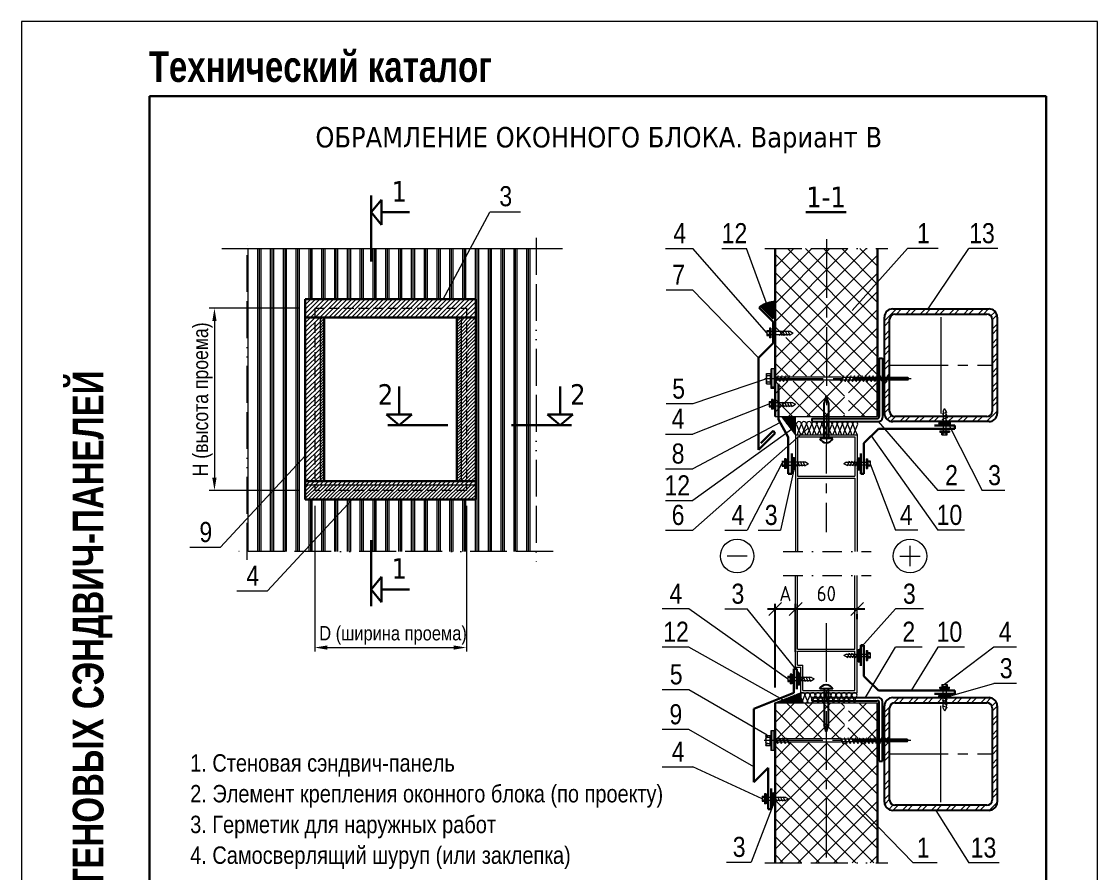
# Model space of a CAD drawing. Extents: x 5821 to 16321, y -13531 to 5774.
# Drawn here: x 12121 to 13171, y 2716 to 3546 of the extents above; entities that cross this region are included whole.
import ezdxf
from ezdxf.enums import TextEntityAlignment as Align

# ---------------------------------------------------------------- set-up
doc = ezdxf.new("R2010")
doc.units = 0
doc.header["$LTSCALE"] = 3
for name, pattern in [('ACAD_ISO13W100', [36, 12, -3, 12, -3, 0, -3, 0, -3]), ('CENTER2', [28.575, 19.05, -3.175, 3.175, -3.175]), ('DASHDOT2', [12.7, 6.35, -3.175, 0, -3.175]), ('HIDDEN2', [4.7625, 3.175, -1.5875])]:
    doc.linetypes.add(name, pattern=pattern)
doc.layers.get('0').update_dxf_attribs({"linetype": 'CONTINUOUS', "lineweight": 30})
doc.layers.get('DEFPOINTS').update_dxf_attribs({"linetype": 'CONTINUOUS'})
for name, color, linetype, lineweight in [('new_fill', 8, 'CONTINUOUS', 13), ('OKNO', 254, 'CONTINUOUS', 13), ('RAZMER', 7, 'CONTINUOUS', 9), ('Нащельники', 1, 'CONTINUOUS', 30), ('Саморезы', 7, 'CONTINUOUS', 13)]:
    doc.layers.add(name, color=color, linetype=linetype, lineweight=lineweight)
doc.layers.add('Прогон', color=7, linetype='CONTINUOUS')
doc.styles.add('ROMANS', font='romans.shx', dxfattribs={"width": 0.85})
doc.styles.get("Standard").update_dxf_attribs({"font": 'TAHOMA.TTF'})
doc.styles.add('style1', font='ARIALN.TTF')
doc.styles.add('style2', font='impact.TTF')
doc.dimstyles.new('10', dxfattribs={"dimscale": 5, "dimtxt": 3, "dimasz": 2.5, "dimexe": 1, "dimexo": 3, "dimgap": 0, "dimtad": 0, "dimdec": 0, "dimlfac": 2, "dimzin": 9, "dimdsep": 46, "dimtxsty": 'ROMANS', "dimblk": 'OBLIQUE', "dimcen": -3, "dimdle": 1.5, "dimclrd": 256, "dimclre": 256, "dimclrt": 256, "dimadec": 0, "dimazin": 0, "dimtfac": 1, "dimtdec": 0, "dimtofl": 0, "dimtmove": 2, "dimatfit": 3, "dimfxl": 0, "dimtvp": 1, "dimtolj": 1, "dimtzin": 9, "dimarcsym": 0})
pattern_1 = [(0, (8231.1313, -631.5758), (0, 1.25), []), (60, (8231.1313, -631.5758), (-1.08253175, 0.625), []), (120, (8231.1313, -631.5758), (-1.08253175, -0.625), [])]
pattern_2 = [(45, (4483.4723, -4459.0234), (-2.2097087, 2.2097087), [])]
pattern_3 = [(45, (4483.4723, -4459.0234), (-1.3258252, 1.3258252), [])]
pattern_4 = [(45, (4483.4723, -4459.0234), (-1.76776695, 1.76776695), [])]

# ---------------------------------------------------------------- blocks, each defined once
blk = doc.blocks.new('_OBLIQUE')
at = {"color": 0, "linetype": 'ByBlock'}
blk.add_line((-0.5, -0.5), (0.5, 0.5), dxfattribs=at)
blk = doc.blocks.new('*D438')
at = {"layer": 'DEFPOINTS', "color": 0, "transparency": 16777216}
for p in [(12876.5, 2978.1), (12936.5, 2978.1), (12936.5, 2973.1)]:
    blk.add_point(p, dxfattribs=at)
at = {"layer": 'RAZMER', "lineweight": -2, "transparency": 16777216}
for p, q in [((12869, 2973.1), (12944, 2973.1)), ((12876.5, 2963.1), (12876.5, 2968.1)), ((12936.5, 2963.1), (12936.5, 2968.1))]:
    blk.add_line(p, q, dxfattribs=at)
at = {"layer": 'RAZMER', "lineweight": -2, "transparency": 16777216, "xscale": 12.5, "yscale": 12.5, "zscale": 12.5, "rotation": 180}
blk.add_blockref('_OBLIQUE', (12876.5, 2973.1), dxfattribs=at)
at = {"layer": 'RAZMER', "lineweight": -2, "transparency": 16777216, "xscale": 12.5, "yscale": 12.5, "zscale": 12.5}
blk.add_blockref('_OBLIQUE', (12936.5, 2973.1), dxfattribs=at)
at = {"layer": 'RAZMER', "transparency": 16777216, "insert": (12906.5, 2988.1), "char_height": 15, "attachment_point": 5, "style": 'ROMANS'}
blk.add_mtext('\\A1;60', dxfattribs=at)
blk = doc.blocks.new('саморез4')
at = {"layer": 'new_fill'}
blk.add_hatch(color=254, dxfattribs=at).paths.add_polyline_path([(-2.4, -9.4), (0, -9.4), (0, 9.8), (-2.4, 9.8)])
at = {"layer": 'Саморезы', "ltscale": 150}
for p, q in [((-7.9, 5), (-3.1, 5)), ((-7.9, -5), (-7.9, 5)), ((-5.9, 3.1), (-3.1, 3.1)), ((-3.8, -5), (-3.8, 5)), ((0, 9.8), (-3.1, 9.8)), ((-3.1, -9.4), (-3.1, 9.8)), ((-2.4, -9.4), (-2.4, 9.8)), ((0, -9.4), (0, 9.8)), ((64.9, 1.5), (0, 1.5)), ((1.3, -2.2), (3.4, 2.7)), ((1.9, -2.2), (4, 2.7)), ((3.7, 2.9), (3.4, 2.7)), ((3.7, 2.9), (4, 2.7)), ((4.9, -2.2), (7, 2.7)), ((5.5, -2.2), (7.6, 2.7)), ((7.3, 2.9), (7, 2.7)), ((7.3, 2.9), (7.6, 2.7)), ((8.6, -2.2), (10.7, 2.7)), ((9.2, -2.2), (11.3, 2.7)), ((11, 2.9), (10.7, 2.7)), ((11, 2.9), (11.3, 2.7)), ((12.2, -2.2), (14.3, 2.7)), ((12.8, -2.2), (14.9, 2.7)), ((14.6, 2.9), (14.3, 2.7)), ((14.6, 2.9), (14.9, 2.7)), ((64.9, -2.2), (67, 2.7)), ((65.6, -2.2), (67.7, 2.7)), ((67.3, 2.9), (67, 2.7)), ((130, 1.3), (67.1, 1.3)), ((67.3, 2.9), (67.7, 2.7)), ((68.6, -2.2), (70.7, 2.7)), ((69.2, -2.2), (71.3, 2.7)), ((71, 2.9), (70.7, 2.7)), ((71, 2.9), (71.3, 2.7)), ((72.2, -2.2), (74.3, 2.7)), ((72.8, -2.2), (74.9, 2.7)), ((74.6, 2.9), (74.3, 2.7)), ((74.6, 2.9), (74.9, 2.7)), ((75.8, -2.2), (77.9, 2.7)), ((76.4, -2.2), (78.5, 2.7)), ((78.2, 2.9), (77.9, 2.7)), ((78.2, 2.9), (78.5, 2.7)), ((79.5, -2.2), (81.5, 2.7)), ((80.1, -2.2), (82.2, 2.7)), ((81.9, 2.9), (81.5, 2.7)), ((81.9, 2.9), (82.2, 2.7)), ((83.1, -2.2), (85.2, 2.7)), ((83.7, -2.2), (85.8, 2.7)), ((85.5, 2.9), (85.2, 2.7)), ((85.5, 2.9), (85.8, 2.7)), ((86.7, -2.2), (88.8, 2.7)), ((87.3, -2.2), (89.4, 2.7)), ((89.1, 2.9), (88.8, 2.7)), ((89.1, 2.9), (89.4, 2.7)), ((90.3, -2.2), (92.4, 2.7)), ((90.9, -2.2), (93, 2.7)), ((92.7, 2.9), (92.4, 2.7)), ((92.7, 2.9), (93, 2.7)), ((94, -2.2), (96.1, 2.7)), ((94.6, -2.2), (96.7, 2.7)), ((96.4, 2.9), (96.1, 2.7)), ((96.4, 2.9), (96.7, 2.7)), ((97.6, -2.2), (99.7, 2.7)), ((98.2, -2.2), (100.3, 2.7)), ((100, 2.9), (99.7, 2.7)), ((100, 2.9), (100.3, 2.7)), ((101.2, -2.2), (103.3, 2.7)), ((101.8, -2.2), (103.9, 2.7)), ((103.6, 2.9), (103.3, 2.7)), ((103.6, 2.9), (103.9, 2.7)), ((104.8, -2.2), (106.9, 2.7)), ((105.5, -2.2), (107.6, 2.7)), ((107.2, 2.9), (106.9, 2.7)), ((107.2, 2.9), (107.6, 2.7)), ((108.5, -2.2), (110.6, 2.7)), ((109.1, -2.2), (111.2, 2.7)), ((110.9, 2.9), (110.6, 2.7)), ((110.9, 2.9), (111.2, 2.7)), ((130, 1.3), (131.2, 0)), ((-7.9, -5), (-3.1, -5)), ((-5.9, -3.1), (-3.1, -3.1)), ((0, -9.4), (-3.1, -9.4)), ((64.9, -1.5), (0, -1.5)), ((64.9, -1.5), (0, -1.5)), ((1.6, -2.4), (1.3, -2.2)), ((1.6, -2.4), (1.9, -2.2)), ((5.2, -2.4), (4.9, -2.2)), ((5.2, -2.4), (5.5, -2.2)), ((8.9, -2.4), (8.6, -2.2)), ((8.9, -2.4), (9.2, -2.2)), ((12.5, -2.4), (12.2, -2.2)), ((12.5, -2.4), (12.8, -2.2)), ((65.3, -2.4), (64.9, -2.2)), ((65.3, -2.4), (65.6, -2.2)), ((130, -1.3), (67.1, -1.3)), ((68.9, -2.4), (68.6, -2.2)), ((68.9, -2.4), (69.2, -2.2)), ((72.5, -2.4), (72.2, -2.2)), ((72.5, -2.4), (72.8, -2.2)), ((76.1, -2.4), (75.8, -2.2)), ((76.1, -2.4), (76.4, -2.2)), ((79.8, -2.4), (79.5, -2.2)), ((79.8, -2.4), (80.1, -2.2)), ((83.4, -2.4), (83.1, -2.2)), ((83.4, -2.4), (83.7, -2.2)), ((87, -2.4), (86.7, -2.2)), ((87, -2.4), (87.3, -2.2)), ((90.6, -2.4), (90.3, -2.2)), ((90.6, -2.4), (90.9, -2.2)), ((94.3, -2.4), (94, -2.2)), ((94.3, -2.4), (94.6, -2.2)), ((97.9, -2.4), (97.6, -2.2)), ((97.9, -2.4), (98.2, -2.2)), ((101.5, -2.4), (101.2, -2.2)), ((101.5, -2.4), (101.8, -2.2)), ((105.1, -2.4), (104.8, -2.2)), ((105.1, -2.4), (105.5, -2.2)), ((108.8, -2.4), (108.5, -2.2)), ((108.8, -2.4), (109.1, -2.2)), ((130, -1.3), (131.2, 0))]:
    blk.add_line(p, q, dxfattribs=at)
at = {"layer": 'Саморезы'}
for p, q in [((67.1, 1.3), (64.9, 1.5)), ((67.1, -1.3), (64.9, -1.5))]:
    blk.add_line(p, q, dxfattribs=at)
at = {"layer": 'Саморезы', "ltscale": 150}
for centre, radius, start, end in [((-5.9, 5.1), 2, 182.373, 269.9653), ((-5.9, 1.1), 2, 90.0347, 177.627), ((80.3, 1057.7), 1058.9, 271.592, 272.7554), ((-5.9, -1.1), 2, 182.373, 269.9653), ((-5.9, -5.1), 2, 90.0347, 177.627)]:
    blk.add_arc(centre, radius, start, end, dxfattribs=at)
blk = doc.blocks.new('truba')
at = {"layer": 'new_fill'}
h = blk.add_hatch(dxfattribs=at)
h.set_pattern_fill('STEEL', color=256, scale=80, style=0)
h.set_pattern_definition([(45, (-7937.103, -7695.11), (-7.071068, 7.071068), []), (45, (-7937.103, -7690.11), (-7.071068, 7.071068), [])])
h.paths.add_polyline_path([(-47, 55, 0.414214), (-55, 47), (-55, -10.8), (-50, -10.8), (-50, 45, -0.414214), (-45, 50), (45, 50, -0.414214), (50, 45), (50, -45, -0.414214), (45, -50), (5.8, -50), (5.8, -55), (47, -55, 0.414214), (55, -47), (55, 47, 0.414214), (47, 55)])
h.paths.add_polyline_path([(-45, -50, -0.414214), (-50, -45), (-50, -15.6), (-55, -15.6), (-55, -47, 0.414214), (-47, -55), (1.6, -55), (1.6, -50)], flags=16)
at = {"layer": 'Прогон'}
for p, q in [((-47, 55), (47, 55)), ((-55, -47), (-55, 47)), ((-50, -45), (-50, 45)), ((-45, 50), (45, 50)), ((50, 45), (50, -45)), ((55, 47), (55, -47)), ((45, -50), (-45, -50)), ((47, -55), (-47, -55))]:
    blk.add_line(p, q, dxfattribs=at)
for centre, radius, start, end in [((-47, 47), 8, 90, 180), ((47, 47), 8, 0, 90), ((-45, 45), 5, 90, 180), ((45, 45), 5, 0, 90), ((-47, -47), 8, 180, 270), ((-45, -45), 5, 180, 270), ((45, -45), 5, 270, 0), ((47, -47), 8, 270, 0)]:
    blk.add_arc(centre, radius, start, end, dxfattribs=at)
blk = doc.blocks.new('дюбель')
at = {"layer": 'Прогон', "ltscale": 150}
for p, q in [((0, 41.7), (-2.1, 34.9)), ((-2.1, 0), (-2.1, 34.9)), ((2.1, 34.9), (0, 41.7)), ((2.1, 34.9), (2.1, 0)), ((6.3, 0), (-6.3, 0))]:
    blk.add_line(p, q, dxfattribs=at)
blk.add_arc((0, 2.7), 6.82, 203.6469, 336.3531, dxfattribs=at)
blk = doc.blocks.new('саморез1')
at = {"layer": 'new_fill'}
blk.add_hatch(color=254, dxfattribs=at).paths.add_polyline_path([(-1.2, -4.8), (0, -4.8), (0, 4.8), (-1.2, 4.8)])
at = {"layer": 'Саморезы', "ltscale": 150}
for p, q in [((-3.9, 2.6), (-1.5, 2.6)), ((-3.9, 2.6), (-3.9, -2.4)), ((-2.9, 1.7), (-1.5, 1.7)), ((-1.9, 2.6), (-1.9, -2.4)), ((0, 4.8), (-1.5, 4.8)), ((-1.5, 4.8), (-1.5, -4.8)), ((-1.2, 4.8), (-1.2, -4.8)), ((0, 4.8), (0, -4.8)), ((19.2, 1.4), (0, 1.4)), ((8.4, 2.4), (10.5, -2.4)), ((11.1, 2.4), (13.2, -2.4)), ((13.8, 2.4), (15.9, -2.4)), ((16.4, 2.4), (18.5, -2.4)), ((19.2, 1.4), (21.8, 0)), ((19.2, -1.4), (21.8, 0)), ((-3.9, -2.4), (-1.5, -2.4)), ((-2.9, -1.4), (-1.5, -1.4)), ((0, -4.8), (-1.5, -4.8)), ((0, -1.4), (19.2, -1.4))]:
    blk.add_line(p, q, dxfattribs=at)
for centre, start, end in [((-2.9, 2.7), 182.373, 269.9653), ((-2.9, 0.7), 90.0347, 177.627), ((-2.9, -0.4), 182.373, 269.9653), ((-2.9, -2.4), 90.0347, 177.627)]:
    blk.add_arc(centre, 1, start, end, dxfattribs=at)
blk = doc.blocks.new('*D439')
at = {"layer": 'DEFPOINTS', "color": 0, "transparency": 16777216}
for p in [(12876.5, 2973.1), (12876.5, 2916.4), (12856.5, 2881.4)]:
    blk.add_point(p, dxfattribs=at)
at = {"layer": 'RAZMER', "lineweight": -2, "transparency": 16777216}
for p, q in [((12849, 2973.1), (12884, 2973.1)), ((12856.5, 2896.4), (12856.5, 2978.1)), ((12876.5, 2931.4), (12876.5, 2978.1))]:
    blk.add_line(p, q, dxfattribs=at)
at = {"layer": 'RAZMER', "lineweight": -2, "transparency": 16777216, "xscale": 12.5, "yscale": 12.5, "zscale": 12.5, "rotation": 180}
blk.add_blockref('_OBLIQUE', (12856.5, 2973.1), dxfattribs=at)
at = {"layer": 'RAZMER', "lineweight": -2, "transparency": 16777216, "xscale": 12.5, "yscale": 12.5, "zscale": 12.5}
blk.add_blockref('_OBLIQUE', (12876.5, 2973.1), dxfattribs=at)
at = {"layer": 'RAZMER', "transparency": 16777216, "insert": (12866.5, 2988.1), "char_height": 15, "attachment_point": 5, "style": 'ROMANS'}
blk.add_mtext('\\A1;A', dxfattribs=at)

msp = doc.modelspace()

# ---------------------------------------------------------------- hatches: boundary and pattern name
at = {"layer": 'new_fill'}
h = msp.add_hatch(dxfattribs=at)
h.set_pattern_fill('PLAST', color=256, scale=50, angle=90, style=0)
h.set_pattern_definition([(90, (7329.829, -576.305), (-12.5, 8e-16), []), (90, (7328.266, -576.305), (-12.5, 8e-16), []), (90, (7326.704, -576.305), (-12.5, 8e-16), [])])
h.paths.add_polyline_path([(12532.64, 3275.42), (12564.39, 3275.42), (12564.39, 3079.79), (12443.8, 3079.79), (12396.67, 3029.02), (12623.29, 3029.02), (12623.29, 3324.69), (12559.09, 3324.69)])
h.paths.add_polyline_path([(12341.39, 3324.69), (12341.39, 3061.41), (12397.98, 3122.35), (12397.98, 3275.42), (12532.64, 3275.42), (12559.09, 3324.69)])
h.paths.add_polyline_path([(12396.67, 3029.02), (12443.8, 3079.79), (12397.98, 3079.79), (12397.98, 3122.35), (12341.39, 3061.41), (12341.39, 3029.02)])
h = msp.add_hatch(dxfattribs=at)
h.set_pattern_fill('ANSI37', color=256, scale=100, style=0)
h.set_pattern_definition([(45, (8231.131, -611.576), (-8.838835, 8.838835), []), (135, (8231.131, -611.576), (-8.838835, -8.838835), [])])
h.paths.add_polyline_path([(12956.45, 3324.74), (12856.45, 3324.81), (12856.45, 3239.91), (12866.89, 3239.91), (12866.89, 3235.71), (12856.45, 3235.71), (12856.45, 3200.09), (12956.45, 3200.09)])
h.paths.add_polyline_path([(12924.08, 3184.04), (12926.18, 3186.72), (12928.28, 3184.04), (12928.28, 3160.81), (12956.45, 3160.81), (12956.45, 3195.29), (12856.45, 3195.29), (12856.45, 3160.81), (12924.08, 3160.81)])
h = msp.add_hatch(dxfattribs=at)
h.set_pattern_fill('ANSI31', color=1, scale=25, style=0)
h.set_pattern_definition(pattern_2)
h.paths.add_polyline_path([(12397.98, 3275.42), (12397.98, 3257.42), (12407.18, 3257.42), (12407.18, 3266.42), (12555.18, 3266.42), (12555.18, 3257.42), (12564.39, 3257.42), (12564.39, 3275.42)])
h.paths.add_polyline_path([(12555.18, 3257.42), (12555.18, 3266.42), (12407.18, 3266.42), (12407.18, 3257.42)], flags=17)
h = msp.add_hatch(dxfattribs=at)
h.set_pattern_fill('NET3', color=256, scale=10, style=0)
h.set_pattern_definition([(0, (41725.2493, 1404.9406), (0, 1.25), []), (60, (41725.2493, 1404.9406), (-1.082531755, 0.625), []), (120, (41725.2493, 1404.9406), (-1.082531755, -0.625), [])])
h.paths.add_polyline_path([(12856.45, 3273.05, 0.162552), (12842.43, 3268.57), (12854.45, 3256.55), (12856.45, 3256.55)])
h = msp.add_hatch(dxfattribs=at)
h.set_pattern_fill('ANSI31', color=1, scale=25, style=0)
h.set_pattern_definition(pattern_2)
h.paths.add_polyline_path([(12412.39, 3257.42), (12407.18, 3257.42), (12407.18, 3097.79), (12412.39, 3097.79)])
h.paths.add_polyline_path([(12407.18, 3257.42), (12397.98, 3257.42), (12397.98, 3097.79), (12407.18, 3097.79)])
h = msp.add_hatch(dxfattribs=at)
h.set_pattern_fill('ANSI31', color=1, scale=15, style=0)
h.set_pattern_definition(pattern_3)
h.paths.add_polyline_path([(12412.39, 3097.79), (12416.39, 3097.79), (12416.39, 3257.42), (12412.39, 3257.42)])
h = msp.add_hatch(dxfattribs=at)
h.set_pattern_fill('ANSI31', color=1, scale=15, style=0)
h.set_pattern_definition(pattern_3)
h.paths.add_polyline_path([(12549.97, 3257.42), (12545.97, 3257.42), (12545.97, 3152.48), (12549.97, 3152.48)])
h = msp.add_hatch(dxfattribs=at)
h.set_pattern_fill('ANSI31', color=1, scale=20, style=0)
h.set_pattern_definition(pattern_4)
h.paths.add_polyline_path([(12555.18, 3257.42), (12549.97, 3257.42), (12549.97, 3152.48), (12555.18, 3152.48)])
h.paths.add_polyline_path([(12564.39, 3257.42), (12555.18, 3257.42), (12555.18, 3152.48), (12564.39, 3152.48)])
h.paths.add_polyline_path([(12564.39, 3152.48), (12555.18, 3152.48), (12555.18, 3097.79), (12564.39, 3097.79)])
h.paths.add_polyline_path([(12555.18, 3152.48), (12549.97, 3152.48), (12549.97, 3097.79), (12555.18, 3097.79)])
h = msp.add_hatch(dxfattribs=at)
h.set_pattern_fill('NET3', color=256, scale=10, style=0)
h.set_pattern_definition([(0, (29044.709, 1392.6648), (0, 1.25), []), (60, (29044.709, 1392.6648), (-1.08253175, 0.625), []), (120, (29044.709, 1392.6648), (-1.08253175, -0.625), [])])
h.paths.add_polyline_path([(12876.45, 3160.81), (12862.67, 3160.81), (12875.35, 3144.54), (12876.45, 3145.51)])
h.paths.add_polyline_path([(12876.45, 3145.51), (12875.35, 3144.54), (12876.45, 3143.13)])
h = msp.add_hatch(dxfattribs=at)
h.set_pattern_fill('ANSI31', color=1, scale=15, style=0)
h.set_pattern_definition(pattern_3)
h.paths.add_polyline_path([(12549.97, 3152.48), (12545.97, 3152.48), (12545.97, 3097.79), (12549.97, 3097.79)])
h = msp.add_hatch(dxfattribs=at)
h.set_pattern_fill('NET3', color=256, scale=10, style=0)
h.set_pattern_definition([(0, (8231.1313, -611.5758), (0, 1.25), []), (60, (8231.1313, -611.5758), (-1.08253175, 0.625), []), (120, (8231.1313, -611.5758), (-1.08253175, -0.625), [])])
h.paths.add_polyline_path([(13024.06, 3152.07), (13025.9, 3152.07, 1), (13025.9, 3155.86), (13024.06, 3155.86)])
h.paths.add_polyline_path([(13019.86, 3155.86), (13019.86, 3152.07), (13024.06, 3152.07), (13024.06, 3155.86)])
h.paths.add_polyline_path([(13019.86, 3155.86), (13018.01, 3155.86, 1), (13018.01, 3152.07), (13019.86, 3152.07)])
h = msp.add_hatch(dxfattribs=at)
h.set_pattern_fill('NET3', color=256, scale=10, style=0)
h.set_pattern_definition([(0, (8211.4092, -624.0758), (0, 1.25), []), (60, (8211.4092, -624.0758), (-1.08253175, 0.625), []), (120, (8211.4092, -624.0758), (-1.08253175, -0.625), [])])
h.paths.add_polyline_path([(12872.67, 3118.76), (12872.67, 3116.91), (12876.45, 3116.91), (12876.45, 3118.76, 1)])
h.paths.add_polyline_path([(12872.67, 3116.91), (12872.67, 3112.71), (12876.45, 3112.71), (12876.45, 3116.91)])
h.paths.add_polyline_path([(12872.67, 3112.71), (12872.67, 3110.87, 1), (12876.45, 3110.87), (12876.45, 3112.71)])
h = msp.add_hatch(dxfattribs=at)
h.set_pattern_fill('NET3', color=256, scale=10, style=0)
h.set_pattern_definition([(0, (8211.4092, -443.6763), (0, 1.25), []), (60, (8211.4092, -443.6763), (-1.08253175, 0.625), []), (120, (8211.4092, -443.6763), (-1.08253175, -0.625), [])])
h.paths.add_polyline_path([(12940.23, 3117.65), (12940.23, 3118.49, 1), (12936.45, 3118.49), (12936.45, 3117.65)])
h.paths.add_polyline_path([(12936.45, 3113.45), (12940.23, 3113.45), (12940.23, 3117.65), (12936.45, 3117.65)])
h.paths.add_polyline_path([(12936.45, 3110.6, 1), (12940.23, 3110.6), (12940.23, 3113.45), (12936.45, 3113.45)])
h = msp.add_hatch(dxfattribs=at)
h.set_pattern_fill('ANSI31', color=1, scale=25, style=0)
h.set_pattern_definition(pattern_2)
h.paths.add_polyline_path([(12555.18, 3097.79), (12407.18, 3097.79), (12407.18, 3094.28), (12555.18, 3094.28)])
h.paths.add_polyline_path([(12564.39, 3097.79), (12555.18, 3097.79), (12555.18, 3094.28), (12564.39, 3094.28)])
h.paths.add_polyline_path([(12407.18, 3097.79), (12397.98, 3097.79), (12397.98, 3094.28), (12407.18, 3094.28)])
h = msp.add_hatch(dxfattribs=at)
h.set_pattern_fill('ANSI31', color=1, scale=20, style=0)
h.set_pattern_definition(pattern_4)
h.paths.add_polyline_path([(12555.18, 3094.28), (12407.18, 3094.28), (12407.18, 3088.79), (12555.18, 3088.79)], flags=17)
h.paths.add_polyline_path([(12564.39, 3094.28), (12555.18, 3094.28), (12555.18, 3088.79), (12407.18, 3088.79), (12407.18, 3094.28), (12397.98, 3094.28), (12397.98, 3079.79), (12564.39, 3079.79)])
h = msp.add_hatch(dxfattribs=at)
h.set_pattern_fill('NET3', color=256, scale=10, style=0)
h.set_pattern_definition([(0, (8211.4092, -630.8425), (0, 1.25), []), (60, (8211.4092, -630.8425), (-1.08253175, 0.625), []), (120, (8211.4092, -630.8425), (-1.08253175, -0.625), [])])
h.paths.add_polyline_path([(12940.23, 2930.48), (12940.23, 2931.33, 1), (12936.45, 2931.33), (12936.45, 2930.48)])
h.paths.add_polyline_path([(12936.45, 2926.28), (12940.23, 2926.28), (12940.23, 2930.48), (12936.45, 2930.48)])
h.paths.add_polyline_path([(12936.45, 2923.43, 1), (12940.23, 2923.43), (12940.23, 2926.28), (12936.45, 2926.28)])
h = msp.add_hatch(dxfattribs=at)
h.set_pattern_fill('NET3', color=256, scale=10, style=0)
h.set_pattern_definition([(0, (8211.4092, -631.5758), (0, 1.25), []), (60, (8211.4092, -631.5758), (-1.08253175, 0.625), []), (120, (8211.4092, -631.5758), (-1.08253175, -0.625), [])])
h.paths.add_polyline_path([(12877.67, 2906.91), (12881.45, 2906.91), (12881.45, 2908.76, 1), (12877.67, 2908.76)])
h.paths.add_polyline_path([(12877.67, 2906.91), (12877.67, 2902.71), (12881.45, 2902.71), (12881.45, 2906.91)])
h.paths.add_polyline_path([(12877.67, 2902.71), (12877.67, 2900.86, 1), (12881.45, 2900.86), (12881.45, 2902.71)])
h = msp.add_hatch(dxfattribs=at)
h.set_pattern_fill('NET3', color=256, scale=10, style=0)
h.set_pattern_definition([(0, (32545.4771, 1392.6648), (0, 1.25), []), (60, (32545.4771, 1392.6648), (-1.082531755, 0.625), []), (120, (32545.4771, 1392.6648), (-1.082531755, -0.625), [])])
h.paths.add_polyline_path([(12881.45, 2891.4), (12856.45, 2881.38), (12881.45, 2881.38)])
h = msp.add_hatch(dxfattribs=at)
h.set_pattern_fill('NET3', color=256, scale=10, style=0)
h.set_pattern_definition(pattern_1)
h.paths.add_polyline_path([(13019.86, 2890.39), (13018.01, 2890.39, 1), (13018.01, 2886.6), (13019.86, 2886.6)])
h.paths.add_polyline_path([(13019.86, 2890.39), (13019.86, 2886.6), (13024.06, 2886.6), (13024.06, 2890.39)])
h.paths.add_polyline_path([(13024.06, 2886.6), (13025.9, 2886.6, 1), (13025.9, 2890.39), (13024.06, 2890.39)])
h = msp.add_hatch(dxfattribs=at)
h.set_pattern_fill('ANSI37', color=256, scale=100, style=0)
h.set_pattern_definition([(45, (8231.131, -631.576), (-8.838835, 8.838835), []), (135, (8231.131, -631.576), (-8.838835, -8.838835), [])])
h.paths.add_polyline_path([(12956.45, 2842.37), (12856.45, 2842.37), (12856.45, 2791.91, -0.0340492), (12856.45, 2791.66), (12856.45, 2789.94), (12866.9, 2789.94), (12866.9, 2785.74), (12856.45, 2785.74), (12856.45, 2784.02, -0.0340492), (12856.45, 2783.76), (12856.45, 2725.46), (12956.45, 2725.38)])
h.paths.add_polyline_path([(12924.08, 2858.15), (12924.08, 2881.38), (12856.45, 2881.38), (12856.45, 2847.17), (12956.45, 2847.17), (12956.45, 2881.38), (12928.28, 2881.38), (12928.28, 2858.15), (12926.18, 2855.47)])
h = msp.add_hatch(dxfattribs=at)
h.set_pattern_fill('NET3', color=256, scale=10, style=0)
h.set_pattern_definition(pattern_1)
h.paths.add_polyline_path([(12852.68, 2791.78), (12852.68, 2789.94), (12856.45, 2789.94), (12856.45, 2791.91, 0.9665303)])
h.paths.add_polyline_path([(12852.68, 2789.94), (12852.68, 2785.74), (12856.45, 2785.74), (12856.45, 2789.94)])
h.paths.add_polyline_path([(12852.68, 2785.74), (12852.68, 2783.89, 0.9665303), (12856.45, 2783.76), (12856.45, 2785.74)])

# ---------------------------------------------------------------- linework, layer by layer
at = {"color": 1}
for p, q in [((12246.09, 3473.41), (12246.09, 2061.26)), ((12246.09, 3473.41), (13121.09, 3473.41)), ((13121.09, 3473.41), (13121.09, 2111.26))]:
    msp.add_line(p, q, dxfattribs=at)
for p, q in [((12462.2, 3312.05), (12462.2, 3376.47)), ((12462.2, 3360.09), (12472.45, 3372.43)), ((12472.45, 3347.74), (12472.45, 3372.43)), ((12462.2, 3360.09), (12472.45, 3347.74)), ((12472.45, 3360.09), (12499.73, 3360.09)), ((12886.62, 3360.09), (12925.72, 3360.09)), ((12856.45, 3324.81), (12856.45, 3160.81)), ((12956.45, 3324.81), (12956.45, 3160.81)), ((12489.6, 3162.73), (12489.6, 3190.01)), ((12646.82, 3162.73), (12646.82, 3190.01)), ((12489.6, 3152.48), (12477.25, 3162.73)), ((12477.25, 3162.73), (12501.94, 3162.73)), ((12489.6, 3152.48), (12501.94, 3162.73)), ((12646.82, 3152.48), (12634.48, 3162.73)), ((12659.16, 3162.73), (12634.48, 3162.73)), ((12646.82, 3152.48), (12659.16, 3162.73)), ((12537.19, 3152.48), (12478.51, 3152.48)), ((12599.22, 3152.48), (12657.9, 3152.48)), ((12462.2, 3040.21), (12462.2, 2975.79)), ((12462.2, 2992.17), (12472.45, 3004.51)), ((12472.45, 3004.51), (12472.45, 2979.83)), ((12462.2, 2992.17), (12472.45, 2979.83)), ((12472.45, 2992.17), (12499.73, 2992.17)), ((12856.45, 2725.46), (12856.45, 2881.38)), ((12956.45, 2725.38), (12956.45, 2881.38))]:
    msp.add_line(p, q)
at = {"layer": 'new_fill'}
for p, q in [((12862.67, 3160.81), (12876.45, 3143.13)), ((12876.45, 3143.13), (12876.45, 3160.81)), ((12877.19, 3153.36), (12879.69, 3147.36)), ((12879.69, 3147.36), (12882.19, 3153.36)), ((12882.19, 3153.36), (12884.69, 3147.36)), ((12884.69, 3147.36), (12887.19, 3153.36)), ((12887.19, 3153.36), (12889.69, 3147.36)), ((12889.69, 3147.36), (12892.19, 3153.36)), ((12892.19, 3153.36), (12894.69, 3147.36)), ((12894.69, 3147.36), (12897.19, 3153.36)), ((12897.19, 3153.36), (12899.69, 3147.36)), ((12899.69, 3147.36), (12902.19, 3153.36)), ((12902.19, 3153.36), (12904.69, 3147.36)), ((12904.69, 3147.36), (12907.19, 3153.36)), ((12907.19, 3153.36), (12909.69, 3147.36)), ((12909.69, 3147.36), (12912.19, 3153.36)), ((12912.19, 3153.36), (12914.69, 3147.36)), ((12914.69, 3147.36), (12917.19, 3153.36)), ((12917.19, 3153.36), (12919.69, 3147.36)), ((12919.69, 3147.36), (12922.19, 3153.36)), ((12922.19, 3153.36), (12924.69, 3147.36)), ((12924.69, 3147.36), (12927.19, 3153.36)), ((12927.19, 3153.36), (12929.69, 3147.36)), ((12929.69, 3147.36), (12932.19, 3153.36)), ((12932.19, 3153.36), (12934.69, 3147.36)), ((12934.69, 3147.36), (12937.19, 3153.36)), ((12877.93, 3143.13), (12879.69, 3147.36)), ((12879.69, 3147.36), (12881.45, 3143.13)), ((12882.93, 3143.13), (12884.69, 3147.36)), ((12884.69, 3147.36), (12886.45, 3143.13)), ((12887.93, 3143.13), (12889.69, 3147.36)), ((12889.69, 3147.36), (12891.45, 3143.13)), ((12892.93, 3143.13), (12894.69, 3147.36)), ((12894.69, 3147.36), (12896.45, 3143.13)), ((12897.93, 3143.13), (12899.69, 3147.36)), ((12899.69, 3147.36), (12901.45, 3143.13)), ((12902.93, 3143.13), (12904.69, 3147.36)), ((12904.69, 3147.36), (12906.45, 3143.13)), ((12907.93, 3143.13), (12909.69, 3147.36)), ((12909.69, 3147.36), (12911.45, 3143.13)), ((12912.93, 3143.13), (12914.69, 3147.36)), ((12914.69, 3147.36), (12916.45, 3143.13)), ((12917.93, 3143.13), (12919.69, 3147.36)), ((12919.69, 3147.36), (12921.45, 3143.13)), ((12922.93, 3143.13), (12924.69, 3147.36)), ((12924.69, 3147.36), (12926.45, 3143.13)), ((12927.93, 3143.13), (12929.69, 3147.36)), ((12929.69, 3147.36), (12931.45, 3143.13)), ((12932.93, 3143.13), (12934.69, 3147.36)), ((12934.69, 3147.36), (12936.45, 3143.13)), ((12856.45, 2881.38), (12881.45, 2891.4)), ((12881.45, 2891.4), (12881.45, 2881.38)), ((12882.45, 2881.36), (12885.59, 2888.88)), ((12885.59, 2888.88), (12888.72, 2881.38)), ((12887.46, 2881.38), (12890.59, 2888.88)), ((12890.59, 2888.88), (12893.72, 2881.36)), ((12892.45, 2881.36), (12895.59, 2888.88)), ((12895.89, 2888.87), (12899.02, 2881.36)), ((12897.76, 2881.36), (12900.89, 2888.87)), ((12900.89, 2888.87), (12904.02, 2881.34)), ((12902.75, 2881.34), (12905.89, 2888.87)), ((12905.89, 2888.87), (12909.02, 2881.36)), ((12907.76, 2881.36), (12910.89, 2888.87)), ((12910.89, 2888.87), (12914.02, 2881.34)), ((12912.75, 2881.34), (12915.89, 2888.87)), ((12916.19, 2888.85), (12919.32, 2881.34)), ((12918.06, 2881.34), (12921.19, 2888.85)), ((12921.19, 2888.85), (12924.32, 2881.34)), ((12923.06, 2881.34), (12926.19, 2888.85)), ((12926.19, 2888.85), (12929.32, 2881.32)), ((12928.05, 2881.32), (12931.19, 2888.85)), ((12931.49, 2888.83), (12934.62, 2881.32)), ((12933.36, 2881.32), (12936.49, 2888.83)), ((12881.45, 2886.81), (12883.72, 2881.36))]:
    msp.add_line(p, q, dxfattribs=at)
for centre, radius, start, end in [((12856.14, 3249.81), 23.23, 89.23203, 126.16319), ((12879.69, 3153.36), 2.5, 90, 180), ((12879.69, 3153.36), 2.5, 0, 90), ((12884.69, 3153.36), 2.5, 90, 180), ((12884.69, 3153.36), 2.5, 0, 90), ((12889.69, 3153.36), 2.5, 90, 180), ((12889.69, 3153.36), 2.5, 0, 90), ((12894.69, 3153.36), 2.5, 90, 180), ((12894.69, 3153.36), 2.5, 0, 90), ((12899.69, 3153.36), 2.5, 90, 180), ((12899.69, 3153.36), 2.5, 0, 90), ((12904.69, 3153.36), 2.5, 90, 180), ((12904.69, 3153.36), 2.5, 0, 90), ((12909.69, 3153.36), 2.5, 90, 180), ((12909.69, 3153.36), 2.5, 0, 90), ((12914.69, 3153.36), 2.5, 90, 180), ((12914.69, 3153.36), 2.5, 0, 90), ((12919.69, 3153.36), 2.5, 90, 180), ((12919.69, 3153.36), 2.5, 0, 90), ((12924.69, 3153.36), 2.5, 90, 180), ((12924.69, 3153.36), 2.5, 0, 90), ((12929.69, 3153.36), 2.5, 90, 180), ((12929.69, 3153.36), 2.5, 0, 90), ((12934.69, 3153.36), 2.5, 90, 180), ((12934.69, 3153.36), 2.5, 0, 90), ((12883.09, 2888.88), 2.5, 90, 130.86473), ((12883.09, 2888.88), 2.5, 0, 90), ((12888.09, 2888.88), 2.5, 90, 180), ((12888.09, 2888.88), 2.5, 0, 90), ((12893.09, 2888.88), 2.5, 90, 180), ((12893.09, 2888.88), 2.5, 0, 90), ((12898.39, 2888.87), 2.5, 90, 180), ((12898.39, 2888.87), 2.5, 0, 90), ((12903.39, 2888.87), 2.5, 90, 180), ((12903.39, 2888.87), 2.5, 0, 90), ((12908.39, 2888.87), 2.5, 90, 180), ((12908.39, 2888.87), 2.5, 0, 90), ((12913.39, 2888.87), 2.5, 90, 180), ((12913.39, 2888.87), 2.5, 0, 90), ((12918.69, 2888.85), 2.5, 90, 180), ((12918.69, 2888.85), 2.5, 0, 90), ((12923.69, 2888.85), 2.5, 90, 180), ((12923.69, 2888.85), 2.5, 0, 90), ((12928.69, 2888.85), 2.5, 90, 180), ((12928.69, 2888.85), 2.5, 0, 90), ((12933.99, 2888.83), 2.5, 90, 180), ((12933.99, 2888.83), 2.5, 0, 90)]:
    msp.add_arc(centre, radius, start, end, dxfattribs=at)
at = {"layer": 'OKNO'}
for p, q in [((12876.45, 3143.13), (12876.45, 3029.06)), ((12876.45, 3143.13), (12936.45, 3143.13)), ((12878.45, 3141.13), (12878.45, 3102.7)), ((12878.45, 3141.13), (12934.45, 3141.13)), ((12934.45, 3141.13), (12934.45, 3102.7)), ((12936.45, 3143.13), (12936.45, 3029.06)), ((12878.45, 3102.7), (12934.45, 3102.7)), ((12878.45, 3100.7), (12878.45, 3029.06)), ((12878.45, 3100.7), (12934.45, 3100.7)), ((12934.45, 3100.7), (12934.45, 3029.06)), ((12876.45, 2916.4), (12876.45, 3005.77)), ((12878.45, 2933.83), (12878.45, 3005.77)), ((12934.45, 2933.83), (12934.45, 3005.77)), ((12936.45, 2891.4), (12936.45, 3005.77)), ((12878.45, 2933.83), (12934.45, 2933.83)), ((12878.45, 2918.4), (12878.45, 2931.83)), ((12878.45, 2931.83), (12934.45, 2931.83)), ((12934.45, 2893.4), (12934.45, 2931.83)), ((12876.45, 2916.4), (12881.45, 2916.4)), ((12878.45, 2918.4), (12883.45, 2918.4)), ((12881.45, 2891.4), (12881.45, 2916.4)), ((12883.45, 2893.4), (12883.45, 2918.4)), ((12881.45, 2891.4), (12936.45, 2891.4)), ((12883.45, 2893.4), (12934.45, 2893.4))]:
    msp.add_line(p, q, dxfattribs=at)
at = {"layer": 'RAZMER'}
for p, q in [((12532.64, 3275.42), (12578.08, 3360.09)), ((12607.94, 3360.09), (12578.08, 3360.09)), ((12316.71, 3324.69), (12648.98, 3324.69)), ((12749.5, 3324.82), (12776.12, 3324.82)), ((12848.51, 3242.43), (12776.12, 3324.82)), ((12804.46, 3324.83), (12828.61, 3324.83)), ((12848.11, 3271.61), (12828.61, 3324.83)), ((12931.64, 3264.34), (12985.68, 3324.82)), ((13015.55, 3324.82), (12985.68, 3324.82)), ((13005.94, 3265.86), (13045.41, 3324.82)), ((13073.76, 3324.82), (13045.41, 3324.82)), ((12776.12, 3284.25), (12750.09, 3284.25)), ((12840.31, 3218.17), (12776.12, 3284.25)), ((12392.18, 3266.42), (12304.35, 3266.42)), ((13018.23, 3257.86), (13018.23, 3163.86)), ((12309.35, 3253.92), (12309.35, 3101.29)), ((12847.98, 3197.75), (12776.12, 3173.13)), ((12776.12, 3173.13), (12750.09, 3173.13)), ((12850.51, 3172.93), (12776.12, 3143.76)), ((12856.45, 3160.81), (12956.45, 3160.81)), ((12861.31, 3155.02), (12776.12, 3109.81)), ((12892.39, 3155.86), (12892.39, 3158.86)), ((12957.19, 3155.86), (13015.28, 3088.71)), ((13018.01, 3152.07), (13025.9, 3152.07)), ((13026.51, 3152.17), (13058.5, 3088.71)), ((12749.5, 3143.76), (12776.12, 3143.76)), ((12888.73, 3149.66), (12776.12, 3049.92)), ((12872.53, 3148.16), (12776.12, 3078.79)), ((12950.31, 3141.88), (13015.28, 3049.92)), ((12397.98, 3122.35), (12315.23, 3033.23)), ((12749.5, 3109.81), (12776.12, 3109.81)), ((12863.19, 3114.93), (12829.3, 3049.92)), ((12874.64, 3108.98), (12861.79, 3049.92)), ((12949.17, 3114.58), (12974.01, 3049.92)), ((12392.18, 3088.79), (12304.35, 3088.79)), ((13041.31, 3088.71), (13015.28, 3088.71)), ((13080.59, 3088.71), (13058.5, 3088.71)), ((12443.8, 3079.79), (12361.05, 2990.67)), ((12749.5, 3078.79), (12776.12, 3078.79)), ((12407.18, 3073.79), (12407.18, 2931.44)), ((12555.18, 3073.79), (12555.18, 2931.44)), ((12749.5, 3049.92), (12776.12, 3049.92)), ((12807.37, 3049.92), (12829.3, 3049.92)), ((12839.86, 3049.92), (12861.79, 3049.92)), ((12995.94, 3049.92), (12974.01, 3049.92)), ((13041.31, 3049.92), (13015.28, 3049.92)), ((12988.19, 3014.84), (12988.19, 3034.54)), ((12285.37, 3033.23), (12315.23, 3033.23)), ((12829.3, 3024.69), (12809.6, 3024.69)), ((12978.35, 3024.69), (12998.04, 3024.69)), ((12331.19, 2990.67), (12361.05, 2990.67)), ((12772.29, 2973.07), (12746.26, 2973.07)), ((12868.73, 2904.93), (12772.29, 2973.07)), ((12807.37, 2973.07), (12829.3, 2973.07)), ((12879.56, 2910.65), (12829.3, 2973.07)), ((12938.34, 2933.22), (12974.01, 2973.07)), ((13001.21, 2973.07), (12974.01, 2973.07)), ((12419.68, 2935.44), (12542.68, 2935.44)), ((12772.29, 2935.9), (12746.26, 2935.9)), ((12864.04, 2884.42), (12772.29, 2935.9)), ((12944.81, 2886.6), (12974.01, 2935.9)), ((13000.04, 2935.9), (12974.01, 2935.9)), ((13015.28, 2935.9), (12989.23, 2893.5)), ((13041.31, 2935.9), (13015.28, 2935.9)), ((13069.88, 2935.9), (13021.84, 2899.33)), ((13091.97, 2935.9), (13069.88, 2935.9)), ((13027.79, 2888.49), (13069.88, 2900.34)), ((13091.97, 2900.34), (13069.88, 2900.34)), ((12772.29, 2894.32), (12746.26, 2894.32)), ((12848.66, 2850.05), (12772.29, 2894.32)), ((12856.45, 2881.38), (12956.45, 2881.38)), ((12874.61, 2881.38), (12869.13, 2881.38)), ((12892.39, 2883.6), (12892.39, 2886.6)), ((13018.23, 2784.6), (13018.23, 2878.6)), ((12772.29, 2855.39), (12746.26, 2855.39)), ((12835.66, 2819.13), (12772.29, 2855.39)), ((12746.26, 2818.97), (12776.12, 2818.97)), ((12843.74, 2787.96), (12776.12, 2818.97)), ((12854.57, 2782), (12833.22, 2726.05)), ((12935.67, 2782.49), (12991.08, 2725.38)), ((13013.29, 2776.6), (13045.41, 2725.38)), ((12809.2, 2726.05), (12833.22, 2726.05)), ((13014.7, 2725.38), (12991.08, 2725.38)), ((13075.27, 2725.38), (13045.41, 2725.38))]:
    msp.add_line(p, q, dxfattribs=at)
at = {"layer": 'RAZMER', "linetype": 'ACAD_ISO13W100'}
for p, q in [((12341.39, 3021.01), (12341.39, 3335.44)), ((12623.29, 3335.1), (12623.29, 3015.3)), ((12327.08, 3324.69), (12630.5, 3324.69)), ((12846.45, 3324.82), (12966.45, 3324.73)), ((12639.8, 3029.02), (12332.88, 3029.02)), ((12846.45, 2725.47), (12966.45, 2725.37))]:
    msp.add_line(p, q, dxfattribs=at)
at = {"layer": 'RAZMER', "linetype": 'CENTER2'}
for p, q in [((12906.56, 3333.78), (12906.45, 3048.12)), ((12968.23, 3210.86), (13068.23, 3210.86)), ((12989.24, 3197.69), (12845.41, 3197.69)), ((12906.45, 2959.13), (12906.45, 2725.42)), ((12988.81, 2844.77), (12844.98, 2844.77)), ((12968.23, 2831.6), (13068.23, 2831.6))]:
    msp.add_line(p, q, dxfattribs=at)
at = {"layer": 'RAZMER', "linetype": 'HIDDEN2'}
for p, q in [((12407.18, 3266.42), (12407.18, 3088.79)), ((12407.18, 3266.42), (12555.18, 3266.42)), ((12555.18, 3266.42), (12555.18, 3088.79)), ((12555.18, 3088.79), (12407.18, 3088.79))]:
    msp.add_line(p, q, dxfattribs=at)
at = {"layer": 'RAZMER', "linetype": 'DASHDOT2'}
for p, q in [((12864.49, 3029.11), (12950.16, 3029.11)), ((12864.49, 3005.77), (12950.16, 3005.77))]:
    msp.add_line(p, q, dxfattribs=at)
at = {"layer": 'RAZMER'}
msp.add_lwpolyline([(13171.09, 3546.26), (12121.09, 3546.26), (12121.09, 2061.26), (13171.09, 2061.26)], close=True, dxfattribs=at)
for centre in [(12819.45, 3024.69), (12988.19, 3024.69)]:
    msp.add_circle(centre, 16.39, dxfattribs=at)
for centre, start, end in [((12854.56, 3187.76), 0, 180), ((13018.01, 3153.97), 90, 270), ((13025.9, 3153.97), 270, 90), ((12874.56, 3118.76), 0, 180), ((12874.56, 3118.76), 0, 180), ((12938.34, 3118.49), 0, 180), ((12874.56, 3110.87), 180, 0), ((12874.56, 3110.87), 180, 0), ((12938.34, 3110.6), 180, 0), ((12938.34, 2931.33), 0, 180), ((12938.34, 2923.43), 180, 0), ((12879.56, 2908.76), 0, 180), ((12879.56, 2900.86), 180, 0), ((13018.01, 2888.49), 90, 270), ((13025.9, 2888.49), 270, 90), ((12854.57, 2791.78), 0, 180), ((12854.57, 2783.89), 180, 0)]:
    msp.add_arc(centre, 1.89, start, end, dxfattribs=at)
for points in [[(12307.26, 3253.92), (12311.43, 3253.92), (12309.35, 3266.42)], [(12307.26, 3101.29), (12311.43, 3101.29), (12309.35, 3088.79)], [(12419.68, 2937.53), (12419.68, 2933.36), (12407.18, 2935.44)], [(12542.68, 2937.53), (12542.68, 2933.36), (12555.18, 2935.44)]]:
    msp.add_solid(points, dxfattribs=at)
at = {"layer": 'Нащельники'}
for p, q in [((12397.98, 3275.42), (12564.39, 3275.42)), ((12397.98, 3275.42), (12397.98, 3079.79)), ((12564.39, 3275.42), (12564.39, 3079.79)), ((12842.43, 3268.57), (12840.81, 3266.95)), ((12854.45, 3253.31), (12840.81, 3266.95)), ((12854.45, 3256.55), (12842.43, 3268.57)), ((12397.98, 3257.42), (12564.39, 3257.42)), ((12416.39, 3257.42), (12416.39, 3097.79)), ((12545.97, 3257.42), (12545.97, 3097.79)), ((12854.45, 3232.31), (12854.45, 3253.31)), ((12840.31, 3218.17), (12854.45, 3232.31)), ((12840.31, 3218.17), (12840.31, 3128.43)), ((12859.67, 3192.81), (12859.67, 3157.99)), ((12859.67, 3157.99), (12869.13, 3140.79)), ((13011.96, 3152.07), (13031.96, 3152.07)), ((13031.96, 3152.07), (13031.96, 3148.96)), ((12840.31, 3128.43), (12856.57, 3144.69)), ((12842.43, 3134.79), (12854.45, 3146.81)), ((12854.45, 3146.81), (12856.57, 3144.69)), ((12869.13, 3104.81), (12869.13, 3140.79)), ((12943.23, 3134.81), (12957.38, 3148.96)), ((13031.96, 3148.96), (12957.38, 3148.96)), ((12943.23, 3104.81), (12943.23, 3134.81)), ((12872.67, 3124.81), (12872.67, 3104.81)), ((12940.23, 3124.81), (12940.23, 3104.81)), ((12397.98, 3097.79), (12564.39, 3097.79)), ((12872.67, 3104.81), (12869.13, 3104.81)), ((12940.23, 3104.81), (12943.23, 3104.81)), ((12397.98, 3079.79), (12564.39, 3079.79)), ((12940.23, 2917.65), (12940.23, 2937.65)), ((12940.23, 2937.65), (12943.23, 2937.65)), ((12943.23, 2907.65), (12943.23, 2937.65)), ((12877.67, 2914.81), (12874.67, 2914.81)), ((12874.67, 2914.81), (12874.67, 2891.4)), ((12877.67, 2894.81), (12877.67, 2914.81)), ((12943.23, 2907.65), (12957.38, 2893.5)), ((12835.66, 2875.76), (12874.67, 2891.4)), ((13031.96, 2893.5), (12957.38, 2893.5)), ((13011.96, 2890.39), (13031.96, 2890.39)), ((13031.96, 2893.5), (13031.96, 2890.39)), ((12835.66, 2875.76), (12835.66, 2804.01)), ((12835.66, 2804.01), (12849.68, 2818.03)), ((12849.68, 2818.03), (12849.68, 2777.84)), ((12852.68, 2797.84), (12852.68, 2777.84)), ((12852.68, 2797.84), (12852.68, 2777.84)), ((12852.68, 2777.84), (12849.68, 2777.84)), ((12852.68, 2777.84), (12849.68, 2777.84))]:
    msp.add_line(p, q, dxfattribs=at)
at = {"layer": 'Нащельники', "lineweight": 18}
for p, q in [((12412.39, 3257.42), (12412.39, 3097.79)), ((12549.97, 3257.42), (12549.97, 3097.79)), ((12397.98, 3094.28), (12564.39, 3094.28))]:
    msp.add_line(p, q, dxfattribs=at)
at = {"layer": 'Прогон'}
for p, q in [((12958.19, 3217.86), (12961.19, 3217.86)), ((12958.19, 3217.86), (12958.19, 3160.86)), ((12961.19, 3217.86), (12961.19, 3159.86)), ((12892.39, 3158.86), (12892.39, 3155.86)), ((12892.39, 3158.86), (12956.19, 3158.86)), ((12892.39, 3155.86), (12957.19, 3155.86)), ((12892.39, 2886.6), (12957.19, 2886.6)), ((12892.39, 2883.6), (12956.19, 2883.6)), ((12958.19, 2824.6), (12958.19, 2881.6)), ((12961.19, 2824.6), (12961.19, 2882.6)), ((12958.19, 2824.6), (12961.19, 2824.6))]:
    msp.add_line(p, q, dxfattribs=at)
for centre, radius, start, end in [((12956.19, 3160.86), 2, 270, 0), ((12957.19, 3159.86), 4, 270, 0), ((12956.19, 2881.6), 2, 0, 90), ((12957.19, 2882.6), 4, 0, 90)]:
    msp.add_arc(centre, radius, start, end, dxfattribs=at)

# ---------------------------------------------------------------- block references
at = {"layer": 'new_fill'}
for p in [(13018.23, 3210.86), (13018.23, 2831.6)]:
    msp.add_blockref('truba', p, dxfattribs=at)
at = {"layer": 'RAZMER'}
msp.add_blockref('саморез1', (12852.45, 3242.31), dxfattribs=at)
at = {"layer": 'Саморезы'}
for name, p in [('саморез4', (12855.86, 3197.69)), ('саморез1', (12854.45, 3172.81)), ('дюбель', (12906.45, 3139.4)), ('саморез1', (12867.13, 3114.81)), ('саморез1', (12872.67, 2904.81)), ('саморез1', (12847.68, 2787.84))]:
    msp.add_blockref(name, p, dxfattribs=at)
at = {"layer": 'Саморезы', "rotation": 90}
msp.add_blockref('саморез1', (13021.96, 3146.96), dxfattribs=at)
at = {"layer": 'Саморезы', "xscale": -1}
for p in [(12945.23, 3114.81), (12945.23, 2927.65)]:
    msp.add_blockref('саморез1', p, dxfattribs=at)
for name, p, rotation in [('дюбель', (12906.45, 2895.14), 180), ('саморез1', (13021.96, 2895.39), 90), ('саморез4', (12855.27, 2844.77), 180)]:
    msp.add_blockref(name, p, dxfattribs=dict(at, rotation=rotation))

# ---------------------------------------------------------------- texts
msp.add_text('ОБРАМЛЕНИЕ ОКОННОГО БЛОКА. Вариант В', height=20).set_placement((12684.39, 3433.41), align=Align.MIDDLE_CENTER)
for p in [(12482.19, 3370.52), (12482.19, 3002.61)]:
    msp.add_text('1', height=20).set_placement(p)
at = {"style": 'style1'}
for s, height, p in [('3', 19.61, (12587.39, 3366.03)), ('4', 19.61, (12757.15, 3329.94)), ('12', 19.612, (12804.35, 3329.95)), ('1', 19.61, (12995, 3329.94)), ('7', 19.61, (12756.1, 3289.42)), ('5', 19.61, (12756.1, 3178.31)), ('4', 19.61, (12755.57, 3148.88)), ('8', 19.61, (12755.57, 3114.93)), ('2', 19.61, (13022.42, 3093.88)), ('3', 19.61, (13064.4, 3093.88)), ('12', 19.612, (12748.52, 3083.91)), ('6', 19.61, (12755.57, 3055.04)), ('4', 19.61, (12813.94, 3055.04)), ('3', 19.61, (12846.44, 3055.04)), ('4', 19.61, (12978.23, 3055.04)), ('10', 19.612, (13014.14, 3055.09)), ('9', 19.61, (12294.68, 3038.35)), ('4', 19.61, (12340.5, 2995.79)), ('4', 19.61, (12753.39, 2978.24)), ('3', 19.61, (12813.94, 2978.19)), ('3', 19.61, (12981.27, 2978.19)), ('12', 19.612, (12747.34, 2941.07)), ('2', 19.61, (12980.7, 2941.07)), ('10', 19.612, (13014.14, 2941.07)), ('4', 19.61, (13074.8, 2941.07)), ('5', 19.61, (12753.72, 2899.49)), ('3', 19.61, (13075.77, 2905.51)), ('9', 19.61, (12753.39, 2860.56)), ('4', 19.61, (12755.57, 2824.1)), ('1. Стеновая сэндвич-панель', 17, (12285.69, 2814.38)), ('2. Элемент крепления оконного блока (по проекту)', 17, (12285.69, 2784.38)), ('3. Герметик для наружных работ', 17, (12285.69, 2754.38)), ('3', 19.61, (12815.17, 2731.17)), ('4. Самосверлящий шуруп (или заклепка)', 17, (12285.69, 2724.38)), ('1', 19.61, (12994.77, 2730.5))]:
    msp.add_text(s, height=height, dxfattribs=at).set_placement(p)
for s, p in [('1-1', (12906.17, 3365.09)), ('2', (12476.29, 3172.41)), ('2', (12664.02, 3172.41))]:
    msp.add_text(s, height=20).set_placement(p, align=Align.CENTER)
for p in [(13058.36, 3329.94), (13059.87, 2730.5)]:
    msp.add_text('13', height=19.612, dxfattribs=at).set_placement(p, align=Align.CENTER)
at = {"layer": 'new_fill', "style": 'style2'}
msp.add_text('Технический каталог', height=30, dxfattribs=at).set_placement((12245.3, 3487.31))
msp.add_text('2. УЗЛЫ КРЕПЛЕНИЯ СТЕНОВЫХ СЭНДВИЧ-ПАНЕЛЕЙ', height=30, rotation=90, dxfattribs=at).set_placement((12186.09, 2767.33), align=Align.MIDDLE_CENTER)
at = {"layer": 'Прогон', "style": 'style1'}
msp.add_text('Н (высота проема)', height=15, rotation=90, dxfattribs=at).set_placement((12303.19, 3177.6), align=Align.CENTER)
msp.add_text('D (ширина проема)', height=14, dxfattribs=at).set_placement((12483.68, 2942.44), align=Align.CENTER)

# ---------------------------------------------------------------- dimensions: what is measured, and where the dimension line sits
at = {"layer": 'RAZMER'}
dim = msp.add_linear_dim(base=(12876.45, 2973.07), p1=(12856.45, 2881.38), p2=(12876.45, 2916.4), text='A', dimstyle='10', override={"dimlfac": 2, "dimtxsty": 'ROMANS', "dimtolj": 1}, dxfattribs=at)
dim.commit()
dim.dimension.update_dxf_attribs({"geometry": '*D439', "text_midpoint": (12866.45, 2988.07)})
dim = msp.add_linear_dim(base=(12936.45, 2973.07), p1=(12876.45, 2978.13), p2=(12936.45, 2978.13), text='60', dimstyle='10', dxfattribs=at)
dim.commit()
dim.dimension.update_dxf_attribs({"geometry": '*D438', "text_midpoint": (12906.45, 2988.07)})

doc.saveas('drawing.dxf')
